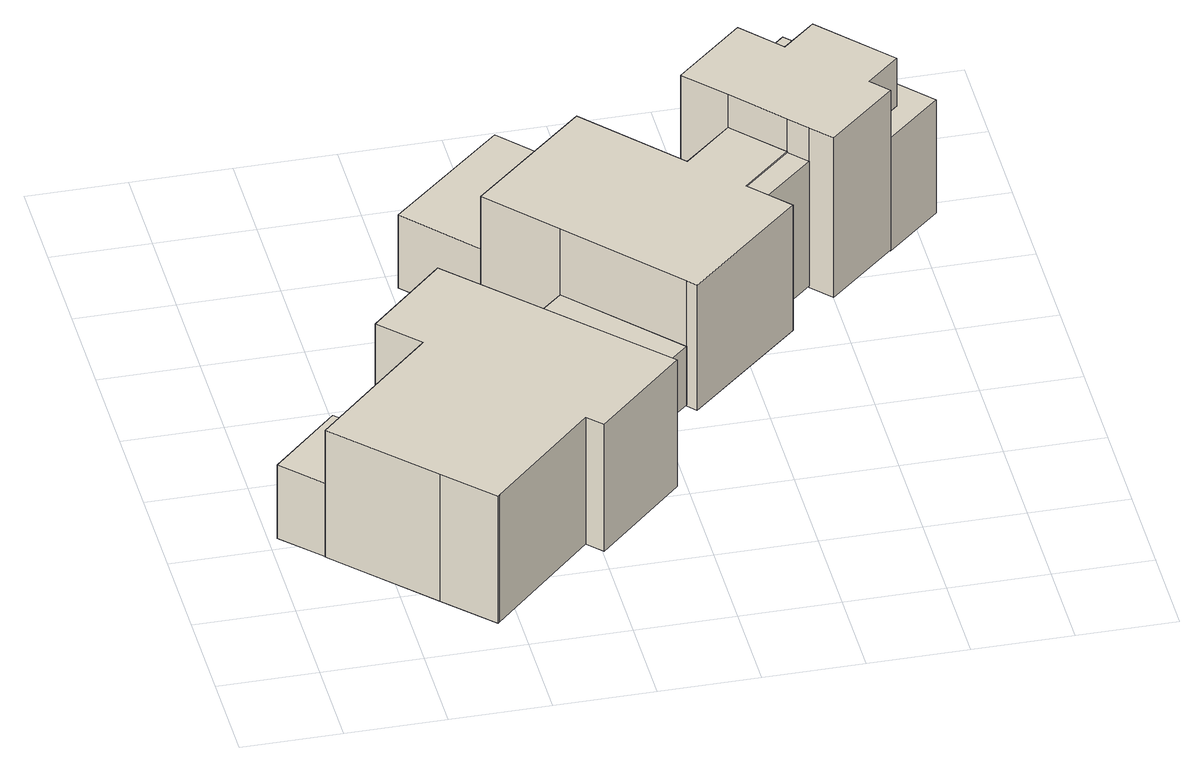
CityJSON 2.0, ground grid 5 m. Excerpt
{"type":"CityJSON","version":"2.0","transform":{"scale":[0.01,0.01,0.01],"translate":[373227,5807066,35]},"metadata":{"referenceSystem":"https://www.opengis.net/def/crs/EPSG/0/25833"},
"CityObjects":{
"building1":{"type":"Building","attributes":{"Gemeindeschluessel":"11000006","function":"31001_1010"},"address":[{"country":"Germany","locality":"Berlin","thoroughfareNumber":"5","thoroughfareName":"Via Tilia"}],"children":["building1-1","building1-2"]},
"building1-1":{"type":"BuildingPart","attributes":{"BezugspunktDach":"2200","measuredHeight":7.29,"storeysAboveGround":2},"parents":["building1"],"geometry":[{"type":"MultiSurface","lod":"1","boundaries":[[[0,1,2,3,4,5,6,7,8,9,10]],[[11,12,13,14,15,16,17,18,19,20,21]],[[11,21,22,23,24,25,26,10,9]],[[12,11,9,8]],[[13,12,8,7]],[[14,13,7,6]],[[15,14,6,5]],[[16,15,5,4]],[[17,16,4,3]],[[18,17,3,2]],[[19,18,2,1]],[[20,19,1,0]],[[21,20,0,10]],[[26,25,24,23,22]]]}]},
"building1-2":{"type":"BuildingPart","attributes":{"BezugspunktDach":"2200","measuredHeight":4.21,"storeysAboveGround":2},"parents":["building1"],"geometry":[{"type":"MultiSurface","lod":"1","boundaries":[[[25,24,27,28]],[[29,23,22,30]],[[29,30,28,27]],[[23,29,27,24]],[[30,22,25,28]],[[22,23,31,24,25,32]]]}]},
"building2":{"type":"Building","attributes":{"Gemeindeschluessel":"11000006","BezugspunktDach":"2200","function":"31001_2463","measuredHeight":3.37,"storeysAboveGround":1},"address":[{"country":"Germany","locality":"Berlin","thoroughfareNumber":"6 (1)","thoroughfareName":"Via Tilia"}],"geometry":[{"type":"Solid","lod":"1","boundaries":[[[[33,34,35,36]],[[37,38,39,40]],[[37,40,36,35]],[[38,37,35,34]],[[39,38,34,33]],[[40,39,33,36]]]]}]},
"building3":{"type":"Building","attributes":{"Gemeindeschluessel":"11000006","function":"31001_1010"},"address":[{"country":"Germany","locality":"Berlin","thoroughfareNumber":"6","thoroughfareName":"Via Tilia"}],"children":["building3-1","building3-2","building3-3","building3-4"]},
"building3-1":{"type":"BuildingPart","attributes":{"BezugspunktDach":"2200","measuredHeight":9.19,"storeysAboveGround":3},"parents":["building3"],"geometry":[{"type":"MultiSurface","lod":"1","boundaries":[[[41,42,43,44,45,46,47,48,49,50,51]],[[52,53,54,55,56,57,58,59,60,61,62]],[[52,62,51,50]],[[53,63,64,50,49]],[[65,66,63,49,48]],[[55,67,66,54,48,47]],[[68,67,47,46]],[[69,68,70,46,45]],[[58,57,45,44]],[[59,58,44,43]],[[60,59,43,42]],[[71,72,42,41]],[[61,60,73,74]],[[62,61,41,51]],[[52,75,64,63,53]],[[54,53,63,66,65]],[[54,66,67,55]],[[56,55,67,68]],[[57,56,70,68,69]],[[74,73,72,71]]]}]},
"building3-2":{"type":"BuildingPart","attributes":{"BezugspunktDach":"2200","measuredHeight":7.21,"storeysAboveGround":3},"parents":["building3"],"geometry":[{"type":"MultiSurface","lod":"1","boundaries":[[[76,77,78,79,80,81,72,71,82,83,84]],[[85,86,74,73,87,88,89,90,91,92,93]],[[85,94,95,93,84,83]],[[86,85,83,82]],[[74,86,82,71]],[[87,73,72,81]],[[88,87,81,80]],[[89,88,80,79]],[[90,89,79,78]],[[91,90,78,77]],[[92,91,77,76]],[[93,92,76,84]],[[93,95,94,85]],[[74,96,71,72,73]]]}]},
"building3-3":{"type":"BuildingPart","attributes":{"BezugspunktDach":"2200","measuredHeight":4.2,"storeysAboveGround":3},"parents":["building3"],"geometry":[{"type":"MultiSurface","lod":"1","boundaries":[[[95,94,97,98]],[[99,100,101,102]],[[99,102,98,97]],[[100,99,97,94]],[[101,100,85,93]],[[102,101,95,98]],[[93,85,94,95]]]}]},
"building3-4":{"type":"BuildingPart","attributes":{"BezugspunktDach":"2200","measuredHeight":6.5,"storeysAboveGround":3},"parents":["building3"],"geometry":[{"type":"MultiSurface","lod":"1","boundaries":[[[63,66,67,68,69,103,104,64]],[[105,106,107,108,109,110,111,112]],[[105,112,64,104]],[[106,105,104,103]],[[107,106,103,69]],[[108,107,57,56]],[[109,108,56,55]],[[110,109,55,54]],[[111,110,54,53]],[[112,111,53,52,64]],[[56,57,113,69,68]],[[55,56,114,68,67]],[[54,55,67,66]],[[53,54,66,63]],[[63,64,52,53]]]}]},
"building4":{"type":"Building","attributes":{"Gemeindeschluessel":"11000006","BezugspunktDach":"2200","function":"51009_1610","measuredHeight":7.18,"storeysAboveGround":0},"address":[{"country":"Germany","locality":"Berlin"}],"geometry":[{"type":"Solid","lod":"1","boundaries":[[[[115,116,117,118]],[[119,120,121,122]],[[119,122,118,117]],[[120,119,117,116]],[[121,120,116,115]],[[122,121,115,118]]]]}]}
},
"vertices":[
[632,249,871],[857,17,871],[866,27,871],[1396,540,871],[1467,465,871],[1914,893,871],[988,1854,871],[604,1484,871],[790,1291,871],[528,1040,871],[188,711,871],[528,1040,142],[790,1291,142],[604,1484,142],[988,1854,142],[1914,893,142],[1467,465,142],[1396,540,142],[866,27,142],[857,17,142],[632,249,142],[188,711,142],[188,711,145],[528,1040,145],[528,1040,566],[188,711,566],[188,711,513],
[343,1232,566],[2,903,566],[343,1232,145],[2,903,145],[528,1040,328],[188,711,254],
[1912,1460,370],[2134,1661,370],[1652,2194,370],[1429,1993,370],[1652,2194,33],[2134,1661,33],[1912,1460,33],[1429,1993,33],
[2596,2810,936],[2822,2560,936],[2906,2467,936],[3000,2363,936],[3344,2674,936],[3261,2765,936],[3427,2916,936],[3105,3270,936],[2939,3120,936],[2758,3321,936],[2414,3009,936],[2758,3321,17],[2939,3120,17],[3105,3270,17],[3427,2916,17],[3261,2765,17],[3344,2674,17],[3000,2363,17],[2906,2467,17],[2822,2560,17],[2596,2810,17],[2414,3009,17],[2939,3120,662],[2758,3321,662],[3105,3270,191],[3105,3270,662],[3427,2916,662],[3261,2765,662],[3344,2674,662],[3261,2765,608],[2596,2810,748],[2822,2560,748],[2822,2560,28],[2596,2810,28],[2758,3321,521],
[1652,2194,748],[2134,1661,748],[2174,1616,748],[2753,2138,748],[2658,2244,748],[2574,2336,748],[2350,2586,748],[1927,3054,748],[1348,2530,748],[1927,3054,28],[2350,2586,28],[2574,2336,28],[2658,2244,28],[2753,2138,28],[2174,1616,28],[2134,1661,28],[1652,2194,28],[1348,2530,28],[1927,3054,447],[1348,2530,447],[2596,2810,438],
[1614,3400,447],[1033,2879,447],[1614,3400,27],[1927,3054,27],[1348,2530,27],[1033,2879,27],
[3618,2921,662],[3031,3569,662],[3031,3569,11],[3618,2921,11],[3344,2674,11],[3261,2765,11],[3427,2916,11],[3105,3270,11],[2939,3120,11],[2758,3321,11],[3344,2674,129],[3261,2765,177],
[2658,2244,744],[2906,2467,744],[2822,2560,744],[2574,2336,744],[2822,2560,26],[2906,2467,26],[2658,2244,26],[2574,2336,26]
]}
